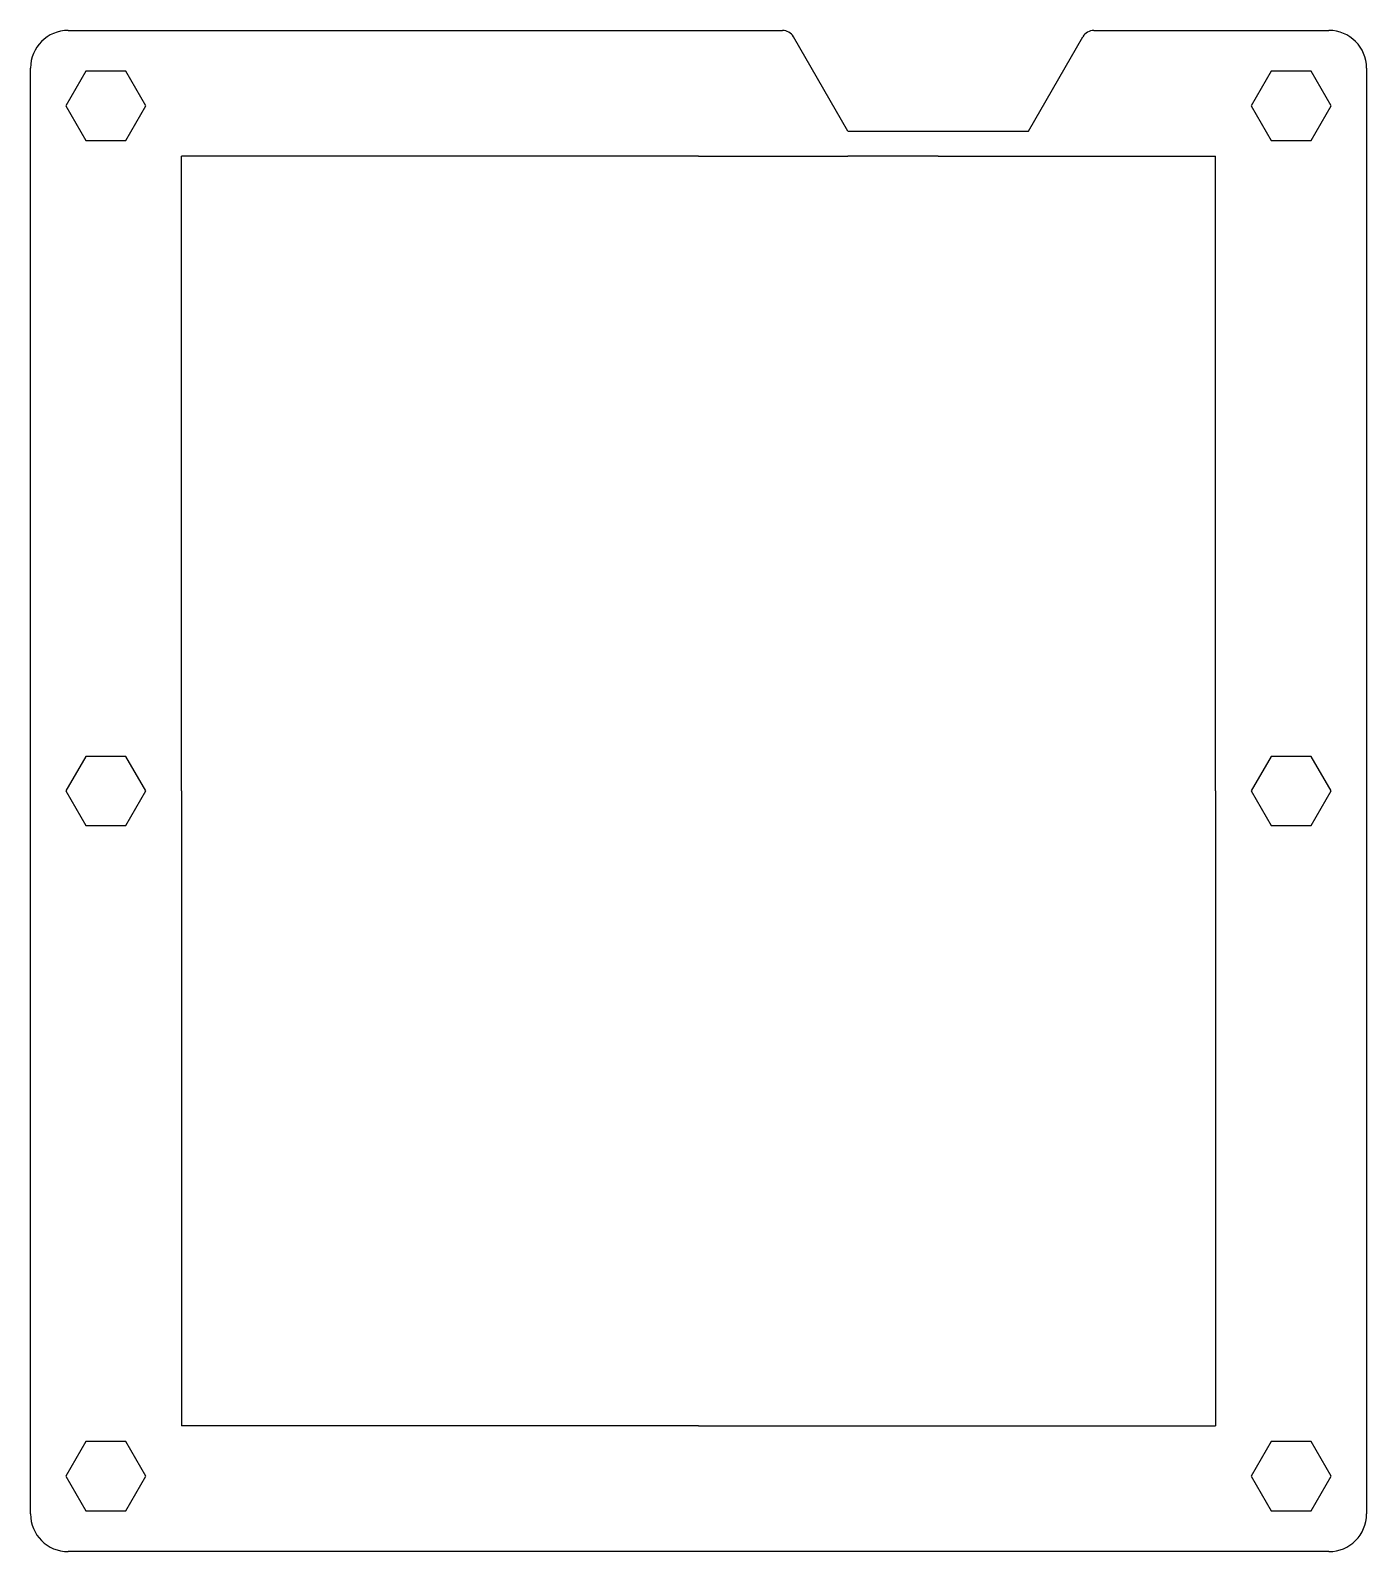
# Model space of a CAD drawing. Extents: x 0 to 106, y 0 to 121.
import ezdxf

# ---------------------------------------------------------------- set-up
doc = ezdxf.new("R2010")
doc.units = 0
doc.header["$MEASUREMENT"] = 0

msp = doc.modelspace()

# ---------------------------------------------------------------- linework, layer by layer
at = {"linetype": 'Continuous'}
for p, q in [((3.1, 121.26), (53.2, 121.26)), ((53.2, 121.26), (59.87, 121.26)), ((84.62, 121.26), (103.3, 121.26)), ((65.07, 113.26), (60.74, 120.76)), ((79.42, 113.26), (83.75, 120.76)), ((65.07, 113.26), (79.42, 113.26)), ((53.2, 111.26), (12.1, 111.26)), ((12.1, 60.78), (12.1, 111.26)), ((53.2, 111.26), (65.07, 111.26)), ((72.24, 111.26), (65.07, 111.26)), ((72.24, 111.26), (79.42, 111.26)), ((79.42, 111.26), (94.3, 111.26)), ((94.3, 60.78), (94.3, 111.26)), ((12.1, 60.78), (12.1, 10.29)), ((94.3, 60.78), (94.3, 10.29)), ((53.2, 10.29), (12.1, 10.29)), ((53.2, 10.29), (94.3, 10.29))]:
    msp.add_line(p, q, dxfattribs=at)
at = {"color": 0}
for p, q in [((0.1, 3.29), (0.1, 118.26)), ((106.3, 118.26), (106.3, 3.29)), ((103.3, 0.29), (3.1, 0.29))]:
    msp.add_line(p, q, dxfattribs=at)
at = {"linetype": 'Continuous'}
for points in [[(4.51, 118.01), (2.92, 115.26), (4.51, 112.51), (7.68, 112.51), (9.27, 115.26), (7.68, 118.01)], [(98.71, 118.01), (97.12, 115.26), (98.71, 112.51), (101.88, 112.51), (103.47, 115.26), (101.88, 118.01)], [(4.51, 63.53), (2.92, 60.78), (4.51, 58.03), (7.68, 58.03), (9.27, 60.78), (7.68, 63.53)], [(98.71, 63.53), (97.12, 60.78), (98.71, 58.03), (101.88, 58.03), (103.47, 60.78), (101.88, 63.53)], [(4.51, 9.04), (2.92, 6.29), (4.51, 3.54), (7.68, 3.54), (9.27, 6.29), (7.68, 9.04)], [(98.71, 9.04), (97.12, 6.29), (98.71, 3.54), (101.88, 3.54), (103.47, 6.29), (101.88, 9.04)]]:
    msp.add_lwpolyline(points, close=True, dxfattribs=at)
at = {"color": 0}
for centre, start, end in [((3.1, 118.26), 90, 180), ((103.3, 118.26), 0, 90), ((3.1, 3.29), 180, 270), ((103.3, 3.29), 270, 0)]:
    msp.add_arc(centre, 3, start, end, dxfattribs=at)
at = {"linetype": 'Continuous'}
for centre, start, end in [((59.87, 120.26), 30, 90), ((84.62, 120.26), 90, 150)]:
    msp.add_arc(centre, 1, start, end, dxfattribs=at)

doc.saveas('drawing.dxf')
